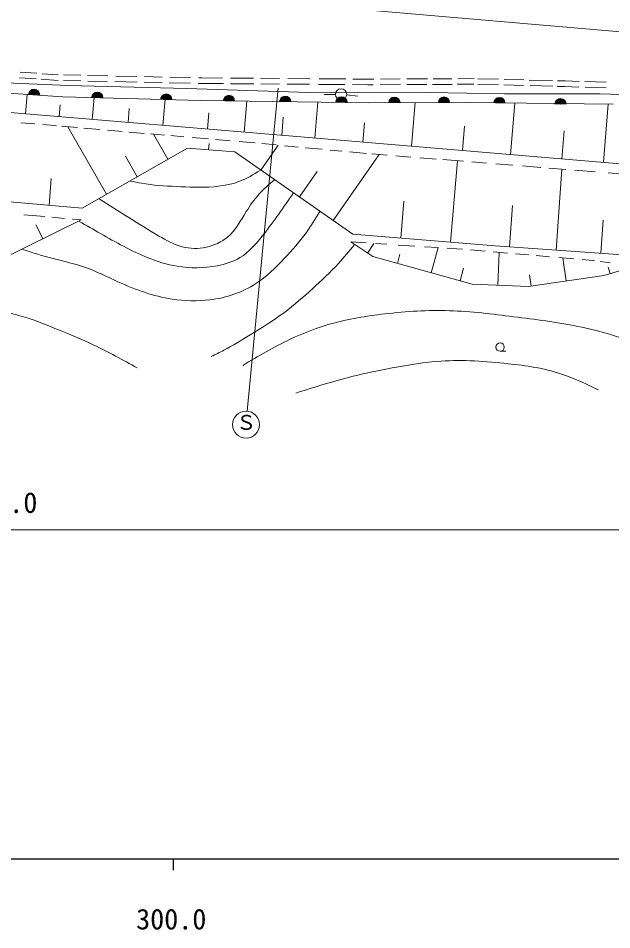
# Model space of a CAD drawing. Units: millimetres, scale not verified. Extents: x 40000 to 680000, y 20000 to 380000.
# Drawn here: x 354268 to 406931, y 198715 to 279612 of the extents above; entities that cross this region are included whole.
import ezdxf
from ezdxf.enums import TextEntityAlignment as Align

# ---------------------------------------------------------------- set-up
doc = ezdxf.new("R2010")
doc.units = ezdxf.units.MM
doc.header["$LTSCALE"] = 1000
for name, color, linetype, lineweight in [('M-BGD', 7, 'Continuous', 13), ('M-BMK', 2, 'Continuous', 13), ('M-STR-HTXT', 7, 'Continuous', 13), ('M-TTL-BAND', 7, 'Continuous', 25)]:
    doc.layers.add(name, color=color, linetype=linetype, lineweight=lineweight)
doc.styles.add('ＭＳ ゴシック', font='')
doc.styles.get('ＭＳ ゴシック').set_extended_font_data('MS Gothic')

msp = doc.modelspace()

# ---------------------------------------------------------------- linework, layer by layer
at = {"layer": 'M-BGD'}
for p, q in [((355850, 274227), (354389, 274326)), ((355915, 274723), (354443, 274824)), ((357819, 274594), (356396, 274691)), ((359815, 274551), (358286, 274584)), ((362213, 274500), (360426, 274538)), ((364804, 274444), (362936, 274484)), ((367052, 274396), (365476, 274430)), ((369567, 274343), (367712, 274382)), ((370546, 274322), (370292, 274327)), ((372400, 274308), (370546, 274322)), ((375157, 274286), (373099, 274302)), ((377447, 274269), (375766, 274282)), ((380147, 274248), (378191, 274263)), ((392729, 274244), (391073, 274236)), ((394712, 274254), (393262, 274247)), ((396893, 274199), (395060, 274245)), ((358220, 272647), (342964, 273630)), ((358702, 273652), (345027, 274202)), ((357797, 274094), (356310, 274195)), ((359827, 274051), (358276, 274084)), ((369234, 273377), (358702, 273652)), ((362162, 274001), (360438, 274038)), ((364830, 273944), (362848, 273986)), ((367041, 273897), (365427, 273931)), ((369556, 273843), (367674, 273883)), ((370538, 273822), (370228, 273829)), ((372489, 273807), (370538, 273822)), ((375170, 273786), (373112, 273802)), ((377448, 273769), (375804, 273781)), ((380118, 273748), (378142, 273764)), ((383259, 273724), (380921, 273742)), ((383327, 274224), (380959, 274242)), ((385298, 273709), (383934, 273719)), ((385299, 274209), (383943, 274219)), ((385774, 273711), (385298, 273709)), ((385826, 274211), (385299, 274209)), ((388194, 273723), (386368, 273714)), ((388148, 274222), (386407, 274214)), ((390572, 274234), (388735, 274225)), ((390533, 273734), (388748, 273725)), ((392761, 273745), (391015, 273736)), ((394707, 273754), (393210, 273747)), ((396872, 273699), (395059, 273745)), ((399114, 273642), (397344, 273687)), ((399128, 274142), (397387, 274186)), ((401677, 274078), (399608, 274130)), ((401710, 273577), (399685, 273628)), ((402778, 273550), (402093, 273567)), ((402793, 274050), (402116, 274067)), ((404019, 273509), (402778, 273550)), ((404030, 274008), (402793, 274050)), ((406436, 273928), (404546, 273991)), ((406449, 273427), (404557, 273491)), ((355068, 272850), (354923, 271136)), ((370464, 272305), (358220, 272647)), ((380944, 272984), (369234, 273377)), ((390729, 273023), (380944, 272984)), ((382413, 272852), (381413, 272852)), ((383413, 272802), (384403, 272692)), ((397409, 272905), (390729, 273023)), ((405858, 272905), (397409, 272905)), ((415451, 272595), (405858, 272905)), ((378277, 269163), (345770, 271909)), ((358001, 271917), (357914, 270883)), ((361005, 272569), (360841, 270636)), ((367307, 272418), (367111, 270106)), ((385442, 272113), (370464, 272305)), ((374555, 272253), (374323, 269497)), ((380845, 272172), (380577, 268970)), ((394246, 272134), (385442, 272113)), ((389488, 272123), (389163, 268251)), ((407066, 271985), (394246, 272134)), ((398336, 272086), (397953, 267514)), ((406620, 271990), (406187, 266824)), ((364112, 271599), (364008, 270369)), ((371175, 271202), (371054, 269773)), ((354497, 270337), (355744, 270232)), ((377788, 270832), (377652, 269216)), ((384984, 270329), (384840, 268613)), ((356456, 270172), (357502, 270083)), ((357502, 270083), (357651, 270071)), ((358118, 270030), (359531, 269908)), ((358674, 269982), (362098, 263984)), ((360097, 269859), (361493, 269738)), ((362183, 269678), (363476, 269567)), ((364085, 269514), (365450, 269396)), ((393872, 270038), (393690, 267871)), ((402707, 269615), (402499, 267133)), ((366009, 269347), (367237, 269241)), ((366279, 269324), (367550, 267097)), ((367820, 269191), (368969, 269091)), ((369705, 269028), (371162, 268902)), ((371773, 268849), (373062, 268737)), ((373859, 268668), (374847, 268583)), ((374847, 268583), (375292, 268541)), ((425374, 265216), (378277, 269163)), ((369298, 268094), (359945, 262755)), ((373486, 267745), (369298, 268094)), ((371207, 268481), (371161, 267939)), ((377327, 268348), (375789, 266141)), ((375883, 268485), (377153, 268365)), ((377885, 268295), (379118, 268179)), ((379730, 268121), (381225, 267980)), ((381938, 267912), (382979, 267814)), ((363792, 267360), (364829, 265543)), ((383955, 260451), (373486, 267745)), ((386298, 267516), (382219, 261661)), ((383672, 267748), (385177, 267606)), ((385642, 267569), (387007, 267460)), ((387764, 267400), (389096, 267294)), ((389907, 267229), (391347, 267115)), ((391936, 267068), (393761, 266923)), ((393235, 266964), (392635, 259732)), ((394510, 266863), (395826, 266758)), ((396659, 266692), (398153, 266573)), ((399012, 266505), (400623, 266376)), ((401345, 266319), (402854, 266199)), ((402507, 266227), (402004, 259026)), ((357204, 265402), (356999, 263007)), ((380800, 266014), (379222, 263749)), ((403651, 266136), (405455, 265992)), ((406601, 265901), (408420, 265756)), ((359945, 262755), (342425, 264255)), ((388473, 263383), (388201, 260100)), ((398118, 263000), (397861, 259316)), ((356626, 262004), (354757, 262167)), ((351645, 257684), (359838, 261725)), ((358367, 261853), (357257, 261950)), ((359838, 261725), (359094, 261790)), ((406174, 261684), (405969, 258749)), ((355834, 261281), (356441, 260050)), ((383773, 259759), (385734, 258460)), ((385138, 259670), (383773, 259759)), ((396589, 259404), (383955, 260451)), ((385824, 259626), (385260, 258774)), ((386984, 259551), (385956, 259617)), ((389444, 259391), (387966, 259487)), ((391542, 259255), (390321, 259334)), ((391522, 259256), (390907, 257031)), ((393178, 259149), (392317, 259205)), ((393700, 259105), (393178, 259149)), ((395693, 258934), (394384, 259046)), ((410583, 258427), (396589, 259404)), ((385734, 258460), (394555, 256023)), ((388137, 258683), (387909, 257859)), ((397674, 258765), (396414, 258872)), ((396934, 258828), (396810, 255927)), ((399568, 258603), (398388, 258704)), ((401410, 258445), (400214, 258547)), ((403554, 258262), (402230, 258375)), ((402592, 258344), (402890, 256302)), ((405258, 258116), (404306, 258197)), ((405355, 258102), (405258, 258116)), ((393786, 257423), (393481, 256320)), ((406798, 257896), (405904, 258024)), ((406238, 256791), (408967, 257586)), ((406616, 257528), (406785, 256951)), ((399536, 255811), (406238, 256791)), ((399645, 256835), (399789, 255848)), ((394555, 256023), (399536, 255811)), ((397017, 250057), (397517, 250057))]:
    msp.add_line(p, q, dxfattribs=at)
for centre, radius in [((382915, 272853), 500), ((397017, 250432), 375)]:
    msp.add_circle(centre, radius, dxfattribs=at)
for centre, radius, start, end in [((355678, 272811), 500, 356.31377, 176.31377), ((355678, 272811), 500, 356.31377, 176.31377), ((355678, 272811), 450, 356.31377, 176.31377), ((355678, 272811), 400, 356.31377, 176.31377), ((355678, 272811), 350, 356.31377, 176.31377), ((355678, 272811), 300, 356.31377, 176.31377), ((355678, 272811), 250, 356.31377, 176.31377), ((355678, 272811), 200, 356.31377, 176.31377), ((355678, 272811), 150, 356.31377, 176.31377), ((355678, 272811), 100, 356.31377, 176.31377), ((355678, 272811), 50, 356.31377, 176.31377), ((361281, 272562), 500, 358.40053, 178.40053), ((361281, 272562), 500, 358.40053, 178.40053), ((361281, 272562), 450, 358.40053, 178.40053), ((361281, 272562), 400, 358.40053, 178.40053), ((361281, 272562), 350, 358.40053, 178.40053), ((361281, 272562), 300, 358.40053, 178.40053), ((361281, 272562), 250, 358.40053, 178.40053), ((361281, 272562), 200, 358.40053, 178.40053), ((361281, 272562), 150, 358.40053, 178.40053), ((361281, 272562), 100, 358.40053, 178.40053), ((367403, 272391), 500, 358.40053, 178.40053), ((367403, 272391), 500, 358.40053, 178.40053), ((367403, 272391), 450, 358.40053, 178.40053), ((367403, 272391), 400, 358.40053, 178.40053), ((367403, 272391), 350, 358.40053, 178.40053), ((367403, 272391), 300, 358.40053, 178.40053), ((367403, 272391), 250, 358.40053, 178.40053), ((372960, 272273), 500, 359.26443, 179.26443), ((372960, 272273), 500, 359.26443, 179.26443), ((372960, 272273), 450, 359.26443, 179.26443), ((372960, 272273), 400, 359.26443, 179.26443), ((377953, 272209), 500, 359.26443, 179.26443), ((377953, 272209), 500, 359.26443, 179.26443), ((377953, 272209), 450, 359.26443, 179.26443), ((382946, 272145), 500, 359.26443, 179.26443), ((382946, 272145), 500, 359.26443, 179.26443), ((392045, 272129), 500, 0.13907, 180.13907), ((392045, 272129), 500, 0.13907, 180.13907), ((361281, 272562), 50, 358.40053, 178.40053), ((367403, 272391), 200, 358.40053, 178.40053), ((367403, 272391), 150, 358.40053, 178.40053), ((367403, 272391), 100, 358.40053, 178.40053), ((367403, 272391), 50, 358.40053, 178.40053), ((372960, 272273), 350, 359.26443, 179.26443), ((372960, 272273), 300, 359.26443, 179.26443), ((372960, 272273), 250, 359.26443, 179.26443), ((372960, 272273), 200, 359.26443, 179.26443), ((372960, 272273), 150, 359.26443, 179.26443), ((372960, 272273), 100, 359.26443, 179.26443), ((372960, 272273), 50, 359.26443, 179.26443), ((377953, 272209), 400, 359.26443, 179.26443), ((377953, 272209), 350, 359.26443, 179.26443), ((377953, 272209), 300, 359.26443, 179.26443), ((377953, 272209), 250, 359.26443, 179.26443), ((377953, 272209), 200, 359.26443, 179.26443), ((377953, 272209), 150, 359.26443, 179.26443), ((377953, 272209), 100, 359.26443, 179.26443), ((377953, 272209), 50, 359.26443, 179.26443), ((382946, 272145), 450, 359.26443, 179.26443), ((382946, 272145), 400, 359.26443, 179.26443), ((382946, 272145), 350, 359.26443, 179.26443), ((382946, 272145), 300, 359.26443, 179.26443), ((382946, 272145), 250, 359.26443, 179.26443), ((382946, 272145), 200, 359.26443, 179.26443), ((382946, 272145), 150, 359.26443, 179.26443), ((382946, 272145), 100, 359.26443, 179.26443), ((382946, 272145), 50, 359.26443, 179.26443), ((387643, 272118), 500, 0.13907, 180.13907), ((387643, 272118), 500, 0.13907, 180.13907), ((387643, 272118), 450, 0.13907, 180.13907), ((387643, 272118), 400, 0.13907, 180.13907), ((387643, 272118), 350, 0.13907, 180.13907), ((387643, 272118), 300, 0.13907, 180.13907), ((387643, 272118), 250, 0.13907, 180.13907), ((387643, 272118), 200, 0.13907, 180.13907), ((387643, 272118), 150, 0.13907, 180.13907), ((387643, 272118), 100, 0.13907, 180.13907), ((387643, 272118), 50, 0.13907, 180.13907), ((392045, 272129), 450, 0.13907, 180.13907), ((392045, 272129), 400, 0.13907, 180.13907), ((392045, 272129), 350, 0.13907, 180.13907), ((392045, 272129), 300, 0.13907, 180.13907), ((392045, 272129), 250, 0.13907, 180.13907), ((392045, 272129), 200, 0.13907, 180.13907), ((392045, 272129), 150, 0.13907, 180.13907), ((392045, 272129), 100, 0.13907, 180.13907), ((392045, 272129), 50, 0.13907, 180.13907), ((396959, 272083), 500, 358.92865, 178.92865), ((396959, 272083), 500, 358.92865, 178.92865), ((396959, 272083), 450, 358.92865, 178.92865), ((396959, 272083), 400, 358.92865, 178.92865), ((396959, 272083), 350, 358.92865, 178.92865), ((396959, 272083), 300, 358.92865, 178.92865), ((396959, 272083), 250, 358.92865, 178.92865), ((396959, 272083), 200, 358.92865, 178.92865), ((396959, 272083), 150, 358.92865, 178.92865), ((396959, 272083), 100, 358.92865, 178.92865), ((396959, 272083), 50, 358.92865, 178.92865), ((402387, 271982), 500, 358.92865, 178.92865), ((402387, 271982), 500, 358.92865, 178.92865), ((402387, 271982), 450, 358.92865, 178.92865), ((402387, 271982), 400, 358.92865, 178.92865), ((402387, 271982), 350, 358.92865, 178.92865), ((402387, 271982), 300, 358.92865, 178.92865), ((402387, 271982), 250, 358.92865, 178.92865), ((402387, 271982), 200, 358.92865, 178.92865), ((402387, 271982), 150, 358.92865, 178.92865), ((402387, 271982), 100, 358.92865, 178.92865), ((402387, 271982), 50, 358.92865, 178.92865)]:
    msp.add_arc(centre, radius, start, end, dxfattribs=at)
for points, knots in [([(364219, 265164), (364549, 265093), (364879, 265022), (365211, 264963), (366226, 264785), (367260, 264726), (368291, 264674), (369397, 264619), (370500, 264571), (371609, 264662), (372394, 264726), (373182, 264859), (373909, 265139), (374547, 265386), (375139, 265747), (375731, 266107)], [0, 0, 0, 0, 1, 1, 1, 2, 2, 2, 3, 3, 3, 4, 4, 4, 5, 5, 5, 5]), ([(361444, 263588), (363189, 262467), (364934, 261347), (366753, 260284), (367411, 259899), (368079, 259521), (368807, 259331), (369499, 259150), (370245, 259139), (370960, 259294), (371653, 259444), (372316, 259750), (372841, 260197), (373545, 260796), (374001, 261647), (374499, 262449), (374837, 262994), (375194, 263516), (375613, 263984), (376033, 264453), (376516, 264868), (376999, 265283)], [0, 0, 0, 0, 1, 1, 1, 2, 2, 2, 3, 3, 3, 4, 4, 4, 5, 5, 5, 6, 6, 6, 7, 7, 7, 7]), ([(378670, 264083), (377818, 262850), (376967, 261617), (376021, 260407), (375413, 259629), (374766, 258861), (373942, 258366), (373337, 258002), (372636, 257786), (371925, 257648), (370747, 257419), (369542, 257403), (368374, 257598), (367462, 257751), (366572, 258031), (365713, 258378), (364270, 258962), (362917, 259735), (361568, 260506), (360940, 260865), (360313, 261224), (359687, 261583)], [0, 0, 0, 0, 1, 1, 1, 2, 2, 2, 3, 3, 3, 4, 4, 4, 5, 5, 5, 6, 6, 6, 7, 7, 7, 7]), ([(381036, 262448), (380648, 261825), (380261, 261202), (379832, 260610), (379237, 259788), (378562, 259027), (377861, 258282), (377093, 257465), (376294, 256668), (375361, 256060), (374153, 255272), (372720, 254801), (371273, 254621), (370154, 254481), (369027, 254516), (367924, 254688), (366258, 254948), (364647, 255524), (363103, 256228), (362143, 256666), (361210, 257154), (360224, 257500), (359294, 257827), (358317, 258028), (357358, 258280), (356442, 258522), (355541, 258810), (354641, 259099)], [0, 0, 0, 0, 1, 1, 1, 2, 2, 2, 3, 3, 3, 4, 4, 4, 5, 5, 5, 6, 6, 6, 7, 7, 7, 8, 8, 8, 9, 9, 9, 9]), ([(384117, 259518), (383646, 258955), (383175, 258392), (382678, 257854), (381957, 257073), (381181, 256343), (380393, 255625), (379573, 254877), (378742, 254141), (377854, 253481), (376891, 252764), (375862, 252136), (374835, 251506), (374073, 251038), (373312, 250568), (372522, 250152), (372150, 249956), (371772, 249772), (371394, 249588)], [0, 0, 0, 0, 1, 1, 1, 2, 2, 2, 3, 3, 3, 4, 4, 4, 5, 5, 5, 6, 6, 6, 6]), ([(364808, 248578), (363546, 249286), (362285, 249994), (360981, 250611), (359898, 251124), (358786, 251574), (357672, 252026), (356564, 252477), (355456, 252931), (354304, 253242), (353638, 253422), (352957, 253555), (352271, 253641), (351175, 253778), (350065, 253795), (348963, 253701), (348146, 253631), (347333, 253499), (346551, 253262), (345663, 252993), (344815, 252589), (344020, 252106), (343314, 251677), (342650, 251187), (342007, 250671), (340945, 249820), (339941, 248900), (338938, 247980)], [0, 0, 0, 0, 1, 1, 1, 2, 2, 2, 3, 3, 3, 4, 4, 4, 5, 5, 5, 6, 6, 6, 7, 7, 7, 8, 8, 8, 9, 9, 9, 9]), ([(374184, 248801), (375567, 249618), (376949, 250435), (378400, 251123), (379552, 251668), (380747, 252132), (381972, 252480), (383544, 252927), (385165, 253185), (386794, 253373), (388707, 253594), (390629, 253719), (392545, 253659), (394444, 253600), (396335, 253360), (398225, 253123), (400128, 252885), (402030, 252650), (403905, 252266), (405924, 251852), (407912, 251264), (409835, 250515), (411301, 249945), (412730, 249281), (414122, 248551), (415122, 248026), (416104, 247466), (417087, 246907)], [0, 0, 0, 0, 1, 1, 1, 2, 2, 2, 3, 3, 3, 4, 4, 4, 5, 5, 5, 6, 6, 6, 7, 7, 7, 8, 8, 8, 9, 9, 9, 9]), ([(405740, 246626), (404641, 247159), (403541, 247692), (402391, 248068), (400898, 248555), (399319, 248777), (397740, 248951), (395752, 249170), (393763, 249313), (391786, 249184), (390337, 249089), (388894, 248848), (387460, 248579), (386290, 248360), (385125, 248122), (383972, 247835), (382264, 247410), (380583, 246878), (378902, 246347)], [0, 0, 0, 0, 1, 1, 1, 2, 2, 2, 3, 3, 3, 4, 4, 4, 5, 5, 5, 6, 6, 6, 6])]:
    msp.add_open_spline(points, degree=3, knots=knots, dxfattribs=at)
at = {"layer": 'M-BMK'}
msp.add_line((368948, 281759), (466572, 273304), dxfattribs=at)
at = {"layer": 'M-STR-HTXT'}
for p, q in [((377320, 273402), (374579, 244743)), ((249741, 234223), (445013, 234223))]:
    msp.add_line(p, q, dxfattribs=at)
msp.add_circle((374484, 243547), 1200, dxfattribs=at)
at = {"layer": 'M-TTL-BAND'}
for p, q in [((40000, 205000), (579000, 205000)), ((368000, 205000), (368000, 204000))]:
    msp.add_line(p, q, dxfattribs=at)

# ---------------------------------------------------------------- texts
at = {"layer": 'M-STR-HTXT', "style": 'ＭＳ ゴシック'}
for s, height, p in [('Ｓ', 1320, (373594, 242686)), ('L＝260.0', 1833, (345984, 235159))]:
    msp.add_text(s, height=height, dxfattribs=at).set_placement(p, align=Align.BOTTOM_LEFT)
at = {"layer": 'M-TTL-BAND', "style": 'ＭＳ ゴシック'}
msp.add_text('300.0', height=1833, dxfattribs=at).set_placement((367844, 198195), align=Align.BOTTOM_CENTER)

doc.saveas('drawing.dxf')
